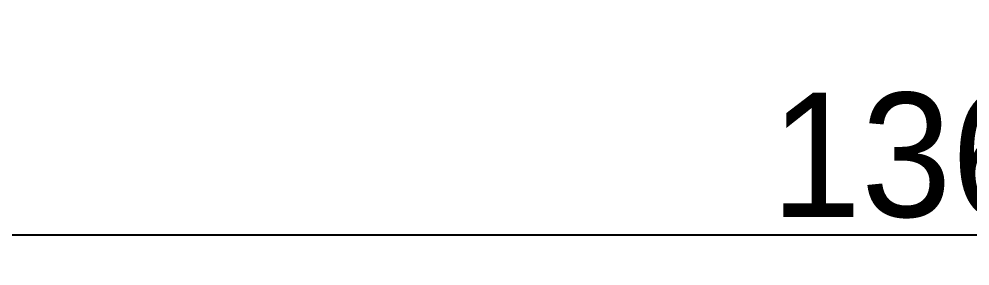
# Model space of a CAD drawing. Extents: x 8168 to 8762, y -18775 to -18355.
# Drawn here: x 8309.13 to 8347.44, y -18668.32 to -18658.36 of the extents above; entities that cross this region are included whole.
import ezdxf

# ---------------------------------------------------------------- set-up
doc = ezdxf.new("R2010")
doc.units = 0
doc.header["$MEASUREMENT"] = 0
doc.layers.get('DEFPOINTS').update_dxf_attribs({"linetype": 'CONTINUOUS'})
doc.layers.add('DIM', color=2, linetype='CONTINUOUS')
doc.styles.get("Standard").update_dxf_attribs({"font": ''})
doc.styles.get('Standard').set_extended_font_data('Gulim')
doc.dimstyles.new('ISO-25', dxfattribs={"dimtxt": 2.5, "dimasz": 2.5, "dimexe": 1.25, "dimexo": 0.625, "dimtad": 1, "dimdec": 1, "dimdsep": 46, "dimtxsty": 'Standard', "dimcen": 2.5, "dimadec": 0, "dimazin": 0, "dimtfac": 1, "dimtdec": 1, "dimtmove": 0, "dimatfit": 3, "dimfxl": 1, "dimarcsym": 0})

# ---------------------------------------------------------------- blocks, each defined once
blk = doc.blocks.new('*D14')
at = {"layer": 'DEFPOINTS', "color": 0, "transparency": 16777216}
for p in [(8282.159, -18656.664), (8418.401, -18657.364, 0), (8418.401, -18667.068)]:
    blk.add_point(p, dxfattribs=at)
at = {"layer": 'DIM', "color": 3, "lineweight": -2, "transparency": 16777216}
for p, q in [((8282.159, -18657.289), (8282.159, -18668.318)), ((8418.401, -18657.989), (8418.401, -18668.318)), ((8287.159, -18667.068), (8413.401, -18667.068))]:
    blk.add_line(p, q, dxfattribs=at)
at = {"layer": 'DIM', "color": 3, "transparency": 16777216}
for points in [[(8287.159, -18666.235), (8287.159, -18667.902), (8282.159, -18667.068)], [(8413.401, -18666.235), (8413.401, -18667.902), (8418.401, -18667.068)]]:
    blk.add_solid(points, dxfattribs=at)
at = {"layer": 'DIM', "color": 3, "transparency": 16777216, "insert": (8347.6, -18663.873), "char_height": 5, "attachment_point": 5}
blk.add_mtext('136.2', dxfattribs=at)

msp = doc.modelspace()

# ---------------------------------------------------------------- dimensions: what is measured, and where the dimension line sits
at = {"layer": 'DIM', "color": 7}
dim = msp.add_linear_dim(base=(8418.401, -18667.068), p1=(8282.159, -18656.664), p2=(8418.401, -18657.364, 0), dimstyle='ISO-25', override={"dimtxt": 5, "dimasz": 5, "dimcen": 5, "dimclrd": 3, "dimclre": 3, "dimclrt": 3, "dimfxl": 1.25}, dxfattribs=at)
dim.commit()
dim.dimension.update_dxf_attribs({"geometry": '*D14', "text_midpoint": (8347.6, -18667.068), "dimtype": 160})

doc.saveas('drawing.dxf')
